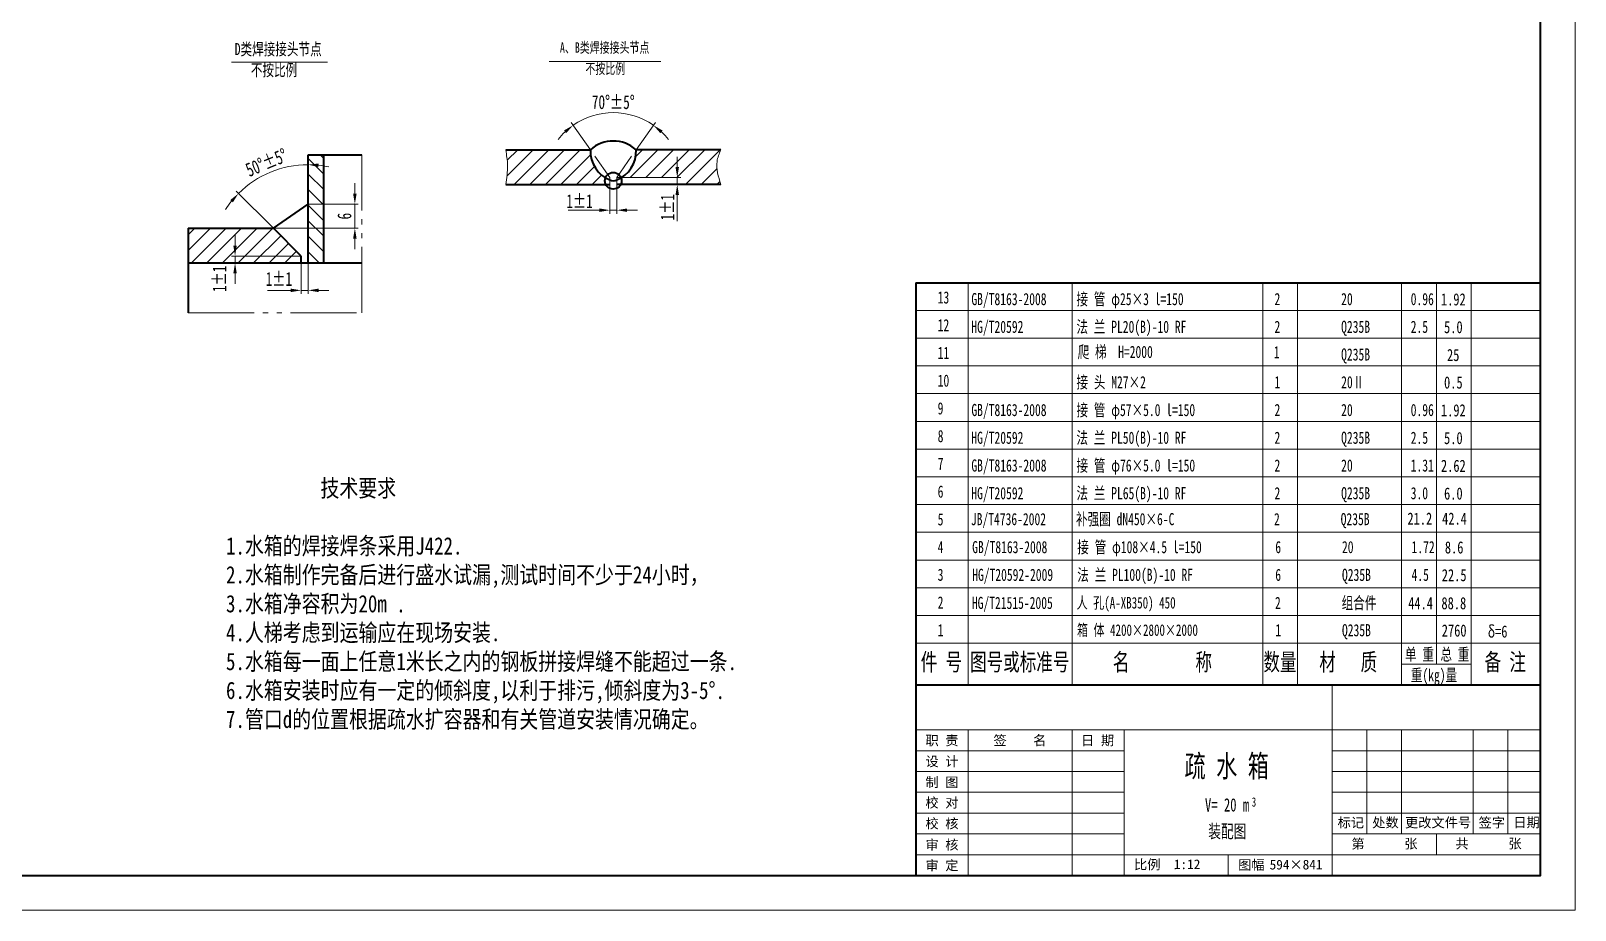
# Model space of a CAD drawing. Extents: x 588 to 33273, y -6111 to 4581.
# Drawn here: x 25260 to 33273, y -6111 to -1545 of the extents above; entities that cross this region are included whole.
import ezdxf
from ezdxf.enums import TextEntityAlignment as Align

# ---------------------------------------------------------------- set-up
doc = ezdxf.new("R2010")
doc.units = 0
doc.header["$LTSCALE"] = 10
doc.header["$PDMODE"] = 1
doc.linetypes.add('JXX-L', pattern=[2.9499999999999997, 1.9, -0.25, 0.15, -0.25, 0.15, -0.25])
doc.linetypes.add('XX-L', pattern=[1.25, 0.75, -0.5])
doc.layers.get('Defpoints').update_dxf_attribs({"linetype": 'CONTINUOUS'})
for name, color, linetype, lineweight in [('A 粗实线', 1, 'CONTINUOUS', 40), ('B 细实线', 7, 'CONTINUOUS', 18), ('C 文 字', 2, 'CONTINUOUS', 20), ('G 长虚线', 6, 'XX-L', 20), ('I 长双点线', 3, 'JXX-L', 18), ('J 标注尺寸', 2, 'CONTINUOUS', 18)]:
    doc.layers.add(name, color=color, linetype=linetype, lineweight=lineweight)
doc.styles.add('HZTXT', font='SIMFANG.TTF', dxfattribs={"width": 0.75})
doc.styles.add('PC_TEXTSTYLE', font='romans.shx', dxfattribs={"width": 0.8, "bigfont": 'hzfs.shx'})
doc.styles.get("Standard").update_dxf_attribs({"font": 'isocp.shx', "width": 0.7070000000000001, "bigfont": 'hztxt.shx'})
doc.styles.add('style2', font='SIMFANG.TTF', dxfattribs={"width": 0.7})
doc.styles.add('标题中文', font='SIMFANG.TTF', dxfattribs={"width": 0.7})
doc.dimstyles.new('通用标注4.0', dxfattribs={"dimscale": 12, "dimtxt": 5, "dimasz": 4, "dimexe": 1, "dimexo": 1, "dimgap": 1, "dimtad": 1, "dimdec": 0, "dimzin": 0, "dimdsep": 46, "dimtxsty": 'Standard', "dimcen": 1, "dimadec": 0, "dimazin": 0, "dimtfac": 0.375, "dimtdec": 0, "dimtmove": 2, "dimatfit": 3, "dimfxl": 0, "dimtzin": 0, "dimarcsym": 0})

# ---------------------------------------------------------------- blocks, each defined once
blk = doc.blocks.new('*D23')
at = {"layer": 'Defpoints', "color": 0}
for p in [(3237.529882554551, 4833.701037508146), (3244.866875172898, 4832.923096402701), (3234.866875172898, 4816.319008281709), (3242.866875172898, 4808.319008281709), (3244.866875172898, 4806.319008281708)]:
    blk.add_point(p, dxfattribs=at)
at = {"layer": 'J 标注尺寸', "color": 0, "lineweight": -2}
for p, q in [((3244.866875172898, 4832.923096402701), (3244.866875172899, 4835.666970911132)), ((3234.866875172898, 4816.319008281709), (3224.114731783625, 4827.071151670984))]:
    blk.add_line(p, q, dxfattribs=at)
for start, end in [(89.99999999999905, 134.9999999999966), (77.86737145388587, 83.93368572694246), (141.0663142730532, 147.1326285461097)]:
    blk.add_arc((3244.866875172898, 4806.319008281709), 28.34796262942333, start, end, dxfattribs=at)
at = {"layer": 'J 标注尺寸', "color": 0}
for points in [[(3247.836215487091, 4834.008929804123), (3247.889129342651, 4835.00752888478), (3244.866875172899, 4834.666970911132)], [(3222.443971294357, 4824.46779932445), (3223.187503222061, 4823.799098888917), (3224.821838564812, 4826.364044889798)]]:
    blk.add_solid(points, dxfattribs=at)
at = {"layer": 'J 标注尺寸', "color": 0, "insert": (3232.870529236219, 4835.280749340962), "char_height": 4, "attachment_point": 5, "rotation": 22.499999999999368, "style": 'style2'}
blk.add_mtext('{\\f仿宋_GB2312|b0|i0|c134|p49;50°±5°}', dxfattribs=at)
blk = doc.blocks.new('*D22')
at = {"layer": 'Defpoints', "color": 0}
for p in [(3244.866875172898, 4823.321083663805), (3258.347866930999, 4823.321083663805), (3234.866875172899, 4816.319008281709)]:
    blk.add_point(p, dxfattribs=at)
at = {"layer": 'J 标注尺寸', "color": 0, "lineweight": -2}
for p, q in [((3258.347866930999, 4826.321083663805), (3258.347866930999, 4829.321083663805)), ((3244.866875172898, 4823.321083663805), (3259.347866930999, 4823.321083663805)), ((3258.347866930999, 4816.319008281709), (3258.347866930999, 4823.321083663805)), ((3234.866875172899, 4816.319008281709), (3259.347866930999, 4816.319008281709)), ((3258.347866930999, 4813.319008281709), (3258.347866930999, 4810.319008281709))]:
    blk.add_line(p, q, dxfattribs=at)
at = {"layer": 'J 标注尺寸', "color": 0}
for points in [[(3257.847866930999, 4826.321083663805), (3258.847866930999, 4826.321083663805), (3258.347866930999, 4823.321083663805)], [(3257.847866930999, 4813.319008281709), (3258.847866930999, 4813.319008281709), (3258.347866930999, 4816.319008281709)]]:
    blk.add_solid(points, dxfattribs=at)
at = {"layer": 'J 标注尺寸', "color": 0, "insert": (3255.347866930998, 4819.820045972758), "char_height": 4, "attachment_point": 5, "rotation": 90, "style": 'style2'}
blk.add_mtext('6', dxfattribs=at)
blk = doc.blocks.new('*D20')
at = {"layer": 'Defpoints', "color": 0}
for p in [(3057.883918135711, 4137.645602098165), (3047.205497225733, 4127.329979971777), (3060.40881783709, 4127.329979971777), (3052.807157531412, 4119.329979971777), (3054.807157531412, 4119.329979971777)]:
    blk.add_point(p, dxfattribs=at)
at = {"layer": 'J 标注尺寸', "color": 0, "lineweight": -2}
for p, q in [((3047.205497225733, 4127.329979971777), (3041.670125989236, 4135.235309369756)), ((3060.40881783709, 4127.329979971777), (3065.944189073587, 4135.235309369756))]:
    blk.add_line(p, q, dxfattribs=at)
for start, end in [(54.99999999999565, 125.0000000000044), (133.5339302520783, 142.0678605041521), (37.93213949584797, 46.46606974792181)]:
    blk.add_arc((3053.807157531412, 4117.901831965035), 20.16026875055566, start, end, dxfattribs=at)
at = {"layer": 'J 标注尺寸', "color": 0}
for points in [[(3039.604619324006, 4132.904456170163), (3040.237553920406, 4132.130250902369), (3042.243702425587, 4134.416157325467)], [(3067.376761142417, 4132.130250902369), (3068.009695738817, 4132.904456170163), (3065.370612637236, 4134.416157325467)]]:
    blk.add_solid(points, dxfattribs=at)
at = {"layer": 'J 标注尺寸', "color": 0, "insert": (3053.807157531412, 4141.062100715591), "char_height": 4, "attachment_point": 5, "style": 'style2'}
blk.add_mtext('{\\f仿宋_GB2312|b0|i0|c134|p49;70°±5°}', dxfattribs=at)
blk = doc.blocks.new('D类焊接接头节点')
at = {"layer": 'J 标注尺寸'}
h = blk.add_hatch(dxfattribs=at)
h.set_pattern_fill('ANSI31', color=256, angle=90, style=0)
h.set_pattern_definition([(135, (-3239.866875172898, -4819.820045972758), (-2.245064030267288, -2.245064030267288), [])])
h.paths.add_polyline_path([(9.5, 17.6751788846459), (5, 17.6751788846459), (5, -13.50103769104862), (9.5, -13.50103769104862)])
h = blk.add_hatch(dxfattribs=at)
h.set_pattern_fill('ANSI31', color=256, style=0)
h.set_pattern_definition([(45, (-3239.866875172898, -4819.820045972758), (-2.245064030267288, 2.245064030267288), [])])
h.paths.add_polyline_path([(-29.53674107769621, -3.501037691048623), (-29.53674107769621, -13.50103769104862), (-16.05367463827133, -13.50103769104862), (-16.05367463827133, -11.50103769104862), (3.000000000000455, -11.50103769104862), (-4.999999999999544, -3.501037691048623)])
h.paths.add_polyline_path([(3, -13.50103769104862), (3, -11.50103769104862), (-16.05367463827133, -11.50103769104862), (-16.05367463827133, -13.50103769104862)])
at = {"layer": 'A 粗实线'}
for p, q in [((5, 17.6751788846459), (20.46345910245145, 17.6751788846459)), ((5, -13.50103769104862), (5, 17.6751788846459)), ((9.5, -13.50103769104862), (9.5, 17.6751788846459)), ((-4.999999999999545, -3.501037691048623), (5, 3.501037691047713)), ((-29.53674107769621, -3.501037691048623), (-29.53674107769621, -27.88196099332527)), ((-29.53674107769621, -3.501037691048623), (-4.999999999999545, -3.501037691048623)), ((3.000000000000455, -11.50103769104862), (-4.999999999999545, -3.501037691048623)), ((3, -13.50103769104862), (3, -11.50103769104862)), ((-29.53674107769621, -13.50103769104862), (5, -13.50103769104862)), ((5, -13.50103769104862), (20.46345910245145, -13.50103769104862))]:
    blk.add_line(p, q, dxfattribs=at)
at = {"layer": 'I 长双点线'}
for p, q in [((20.46345910245145, -27.88196099332527), (20.46345910245145, 17.6751788846459)), ((-29.53674107769621, -27.88196099332527), (20.46345910245191, -27.88196099332527))]:
    blk.add_line(p, q, dxfattribs=at)
at = {"layer": 'J 标注尺寸'}
for p, q in [((-17.09550206171116, 44.44535657877896), (10.60261358208663, 44.44535657877896)), ((-16.05367463827133, -8.501037691048623), (-16.05367463827133, -5.501037691048623)), ((3.000000000000455, -11.50103769104862), (-17.05367463827133, -11.50103769104862)), ((-16.05367463827133, -11.50103769104862), (-16.05367463827133, -13.50103769104862)), ((3.000000000000455, -13.50103769104862), (-17.05367463827133, -13.50103769104862)), ((-16.05367463827133, -16.50103769104862), (-16.05367463827133, -19.50103769104862)), ((3, -13.50103769104862), (3, -22.4067950646695)), ((5, -13.50103769104862), (5, -22.4067950646695)), ((0, -21.4067950646695), (-6.736571717381594, -21.4067950646695)), ((5, -21.4067950646695), (3, -21.4067950646695)), ((8, -21.4067950646695), (11, -21.4067950646695))]:
    blk.add_line(p, q, dxfattribs=at)
for points in [[(-16.55367463827133, -8.501037691048623), (-15.55367463827133, -8.501037691048623), (-16.05367463827133, -11.50103769104862)], [(-16.55367463827133, -16.50103769104862), (-15.55367463827133, -16.50103769104862), (-16.05367463827133, -13.50103769104862)], [(0, -20.9067950646695), (0, -21.9067950646695), (3, -21.4067950646695)], [(8, -20.9067950646695), (8, -21.9067950646695), (5, -21.4067950646695)]]:
    blk.add_solid(points, dxfattribs=at)
at = {"layer": 'J 标注尺寸', "char_height": 3.5, "width": 51, "attachment_point": 1, "style": 'style2'}
for s, insert in [('D{\\f仿宋_GB2312|b0|i0|c134|p49;类焊接接头节点}', (-16.14644854581275, 49.94362858592831)), ('{\\f仿宋_GB2312|b0|i0|c134|p49;不按比例}', (-11.5092115260486, 43.93366311076716))]:
    blk.add_mtext(s, dxfattribs=dict(at, insert=insert))
at = {"layer": 'J 标注尺寸', "insert": (-20.55367463827179, -18.07682058142836), "char_height": 4, "attachment_point": 5, "rotation": 90, "style": 'style2'}
blk.add_mtext('{\\f仿宋_GB2312|b0|i0|c134|p49;1±1}', dxfattribs=at)
at = {"layer": 'J 标注尺寸', "insert": (-3.407385127946327, -18.11277421253726), "char_height": 4, "attachment_point": 5, "style": 'style2'}
blk.add_mtext('{\\f仿宋_GB2312|b0|i0|c134|p49;1±1}', dxfattribs=at)
at = {"layer": 'J 标注尺寸'}
dim = blk.add_angular_dim_2l(base=(-2.336992618347722, 13.8809915353886), line1=((5, -13.50103769104862), (5, 13.10305042994332)), line2=((3.000000000000455, -11.50103769104862), (-4.999999999999545, -3.501037691048623)), text='{\\f仿宋_GB2312|b0|i0|c134|p49;50°±5°}', dimstyle='通用标注4.0', dxfattribs=at)
dim.commit()
dim.dimension.update_dxf_attribs({"geometry": '*D23', "text_midpoint": (-6.996345936679973, 15.46070336820412), "insert": (-3239.866875172898, -4819.820045972758)})
dim = blk.add_linear_dim(base=(18.48099175810057, 3.501037691047713), p1=(-4.999999999999545, -3.501037691048623), p2=(5, 3.501037691047713), angle=90, text='6', dimstyle='通用标注4.0', dxfattribs=at)
dim.commit()
dim.dimension.update_dxf_attribs({"geometry": '*D22', "text_midpoint": (15.48099175810012, 0), "insert": (-3239.866875172898, -4819.820045972758)})
blk = doc.blocks.new('A、B类焊接接头节点')
at = {"layer": 'J 标注尺寸'}
h = blk.add_hatch(dxfattribs=at)
h.set_pattern_fill('ANSI31', color=256, style=0)
h.set_pattern_definition([(45, (-3052.83468107322, -4119.501599075016), (-2.245064030267288, 2.245064030267288), [])])
edge = h.paths.add_edge_path()
edge.add_arc((0.9724764581915222, -1.109201533366104), 2.410373919064113, 180, 206.1529425672991, ccw=False)
edge.add_arc((0.9724764581915228, -1.109201533366103), 2.410373919064114, 158.9896631412668, 180, ccw=False)
edge.add_arc((3.425507529766036, 7.49942255827591), 9.060664960463033, 177.919350547366, 238.729860753278, ccw=False)
edge.add_line((-5.629183847487184, 7.828380896760791), (-30.02752354180847, 7.828380896760791))
edge.add_spline(control_points=[(-30.02752354180848, 7.828380896760791), (-29.77489933522884, 6.322001552556685), (-29.2168478361109, 2.994381992039052), (-29.74077360850242, -0.3443157079173034), (-30.02752354180848, -2.171619103239209)], knot_values=[0, 0, 0, 0, 4.553085131909655, 10.0578484456397, 10.0578484456397, 10.0578484456397, 10.0578484456397], degree=3, periodic=0)
edge.add_line((-30.02752354180847, -2.171619103239209), (-1.191125015492904, -2.171619103239209))
edge = h.paths.add_edge_path()
edge.add_line((19.42080517950308, -0.171619103239209), (19.42080517950308, -2.171619103239209))
edge.add_line((19.42080517950308, -2.171619103239209), (20.42080517950308, -2.171619103239209))
edge.add_line((20.42080517950308, -2.171619103239209), (31.97247645819152, -2.171619103239209))
edge.add_spline(control_points=[(31.97247645819152, -2.171619103239209), (31.25895520104405, 0.07102048241540615), (30.17200279387998, 3.487376297477567), (31.51208168879566, 6.718353101825414), (31.97247645819152, 7.828380896760791)], knot_values=[0, 0, 0, 0, 6.737565344485811, 10.26376270678672, 10.26376270678672, 10.26376270678672, 10.26376270678672], degree=3, periodic=0)
edge.add_line((31.97247645819152, 7.828380896760791), (7.574136763870229, 7.828380896760791))
edge.add_arc((-1.480554613382994, 7.499422558275914), 9.060664960463034, -57.84712910257002, 2.0806494526340202, ccw=False)
edge.add_line((3.341350544649661, -0.1716191032392089), (19.42080517950308, -0.171619103239209))
at = {"layer": 'A 粗实线'}
for p, q in [((-30.02752354180848, 7.828380896760791), (-5.629183847487184, 7.828380896760791)), ((31.97247645819152, 7.828380896760791), (7.574136763870229, 7.828380896760791)), ((-30.02752354180848, -2.171619103239209), (-0.0275235418084776, -2.171619103239209)), ((31.97247645819152, -2.171619103239209), (1.972476458191522, -2.171619103239209))]:
    blk.add_line(p, q, dxfattribs=at)
blk.add_circle((0.9724764581915224, -1.109201533366104), 2.410373919064114, dxfattribs=at)
for centre, radius, start, end in [((0.9724764581915224, 0.431326579285269), 9.914551496021247, 48.25199659378093, 131.7480034062191), ((3.425507529766037, 7.49942255827591), 9.060664960463033, 177.9193505474088, 247.5980844388618), ((-1.480554613382992, 7.49942255827591), 9.060664960463033, 292.4019155611382, 2.080649452591131), ((0.9724764581915224, 1.164279305239688), 2.273480838605612, 243.9054237838305, 296.0945762161695)]:
    blk.add_arc(centre, radius, start, end, dxfattribs=at)
at = {"layer": 'G 长虚线'}
for p, q in [((-0.0275235418084776, -0.1716191032392089), (-5.629183847487184, 7.828380896760791)), ((1.972476458191522, -0.1716191032392089), (7.574136763870229, 7.828380896760791)), ((-0.0275235418084776, -2.171619103239209), (-0.0275235418084776, -0.1716191032392089)), ((1.972476458191522, -2.171619103239209), (1.972476458191522, -0.1716191032392089))]:
    blk.add_line(p, q, dxfattribs=at)
at = {"layer": 'J 标注尺寸'}
for p, q in [((-17.45923061490248, 33.33245176859782), (14.67352537791157, 33.33245176859782)), ((19.42080517950308, 2.828380896760791), (19.42080517950308, 5.828380896760791)), ((-0.0275235418084776, -2.171619103239209), (-0.0275235418084776, -10.59177609030485)), ((1.972476458191522, -0.1716191032392089), (20.42080517950308, -0.1716191032392089)), ((1.972476458191522, -2.171619103239209), (20.42080517950308, -2.171619103239209)), ((1.972476458191522, -2.171619103239209), (1.972476458191522, -10.59177609030485)), ((19.42080517950308, -0.1716191032392089), (19.42080517950308, -2.171619103239209)), ((19.42080517950308, -5.171619103239209), (19.42080517950308, -12.78566047887034)), ((-3.027523541808478, -9.591776090304847), (-12.06837029403323, -9.591776090304847)), ((1.972476458191522, -9.591776090304847), (-0.0275235418084776, -9.591776090304847)), ((4.972476458191522, -9.591776090304847), (7.972476458191522, -9.591776090304847))]:
    blk.add_line(p, q, dxfattribs=at)
for points in [[(-30.02752354180848, 7.828380896760791), (-29.49137839366449, 3.30697264284936), (-30.02752354180848, -2.171619103239209)], [(31.97247645819152, 7.828380896760791), (30.87775968063943, 4.476416843426705), (31.97247645819152, -2.171619103239209)]]:
    blk.add_spline(points, degree=3, dxfattribs=at)
for points in [[(18.92080517950308, 2.828380896760791), (19.92080517950308, 2.828380896760791), (19.42080517950308, -0.1716191032392089)], [(18.92080517950308, -5.171619103239209), (19.92080517950308, -5.171619103239209), (19.42080517950308, -2.171619103239209)], [(-3.027523541808478, -9.091776090304847), (-3.027523541808478, -10.09177609030485), (-0.0275235418084776, -9.591776090304847)], [(4.972476458191522, -9.091776090304847), (4.972476458191522, -10.09177609030485), (1.972476458191522, -9.591776090304847)]]:
    blk.add_solid(points, dxfattribs=at)
at = {"layer": 'J 标注尺寸', "char_height": 3, "width": 62.1, "attachment_point": 1, "style": '标题中文'}
for s, insert in [('A、B类焊接接头节点', (-14.39898569278739, 38.83549824427791)), ('不按比例', (-7.054353004084987, 32.72100108746417))]:
    blk.add_mtext(s, dxfattribs=dict(at, insert=insert))
at = {"layer": 'J 标注尺寸', "insert": (-8.743528309725662, -6.985362863139017), "char_height": 4, "attachment_point": 5, "style": 'style2'}
blk.add_mtext('{\\f仿宋_GB2312|b0|i0|c134|p49;1±1}', dxfattribs=at)
at = {"layer": 'J 标注尺寸', "insert": (16.61660408829994, -8.731458114535599), "char_height": 4, "attachment_point": 5, "rotation": 90, "style": 'style2'}
blk.add_mtext('{\\f仿宋_GB2312|b0|i0|c134|p49;1±1}', dxfattribs=at)
at = {"layer": 'J 标注尺寸'}
dim = blk.add_angular_dim_2l(base=(5.049237062490647, 18.1440030231488), line1=((-0.0275235418084776, -0.1716191032392089), (-5.629183847487184, 7.828380896760791)), line2=((1.972476458191522, -0.1716191032392089), (7.574136763870229, 7.828380896760791)), text='{\\f仿宋_GB2312|b0|i0|c134|p49;70°±5°}', dimstyle='通用标注4.0', dxfattribs=at)
dim.commit()
dim.dimension.update_dxf_attribs({"geometry": '*D20', "text_midpoint": (0.9724764581915224, 21.56050164057433), "insert": (-3052.83468107322, -4119.501599075016)})

msp = doc.modelspace()

# ---------------------------------------------------------------- linework, layer by layer
at = {"layer": 'A 粗实线'}
for p, q in [((29852.68820529431, -2852.838213576673), (29852.68820529432, -4940.838213576681)), ((29852.68820529432, -2852.838213576673), (33092.68820529431, -2852.838213576673)), ((29852.68820529432, -4940.838213576681), (33092.68820529432, -4940.838213576681))]:
    msp.add_line(p, q, dxfattribs=at)
at = {"layer": 'A 粗实线', "color": 1}
msp.add_line((29852.68820529432, -4940.838213576681), (29852.68820529432, -5930.838213576681), dxfattribs=at)
at = {"layer": 'A 粗实线', "color": 5}
msp.add_lwpolyline([(18584.68820529432, -5930.838213576681), (33092.68820529432, -5930.838213576681), (33092.68820529432, 4401.161786423319), (18584.68820529432, 4401.161786423319)], close=True, dxfattribs=at)
at = {"layer": 'B 细实线'}
for p, q in [((30122.68820529432, -4940.838213576681), (30122.68820529431, -2852.838213576673)), ((30662.68820529432, -4940.838213576681), (30662.68820529431, -2852.838213576673)), ((31652.68820529432, -4940.838213576681), (31652.68820529432, -2852.838213576673)), ((31832.68820529432, -4940.838213576681), (31832.68820529429, -2852.838213576673)), ((32372.68820529432, -4940.838213576681), (32372.6882052943, -2852.838213576673)), ((32552.68820529432, -4832.838213576681), (32552.68820529434, -2852.838213576673)), ((32732.68820529432, -4940.838213576681), (32732.6882052943, -2852.838213576673)), ((29852.68820529431, -2996.838213576677), (33092.68820529431, -2996.838213576677)), ((29852.68820529432, -3140.838213576681), (33092.68820529432, -3140.838213576681)), ((29852.68820529431, -3140.838213576677), (33092.68820529431, -3140.838213576677)), ((29852.68820529431, -3140.838213576677), (33092.68820529431, -3140.838213576677)), ((29852.68820529432, -3284.838213576681), (33092.68820529432, -3284.838213576681)), ((29852.68820529432, -3284.838213576681), (33092.68820529432, -3284.838213576681)), ((29852.68820529432, -3428.838213576681), (33092.68820529432, -3428.838213576681)), ((29852.68820529432, -3572.838213576681), (33092.68820529432, -3572.838213576681)), ((29852.68820529432, -3716.838213576681), (33092.68820529432, -3716.838213576681)), ((29852.68820529432, -3860.838213576681), (33092.68820529432, -3860.838213576681)), ((29852.68820529432, -4004.838213576681), (33092.68820529432, -4004.838213576681)), ((29852.68820529432, -4148.838213576681), (33092.68820529432, -4148.838213576681)), ((29852.68820529432, -4292.838213576681), (33092.68820529432, -4292.838213576681)), ((29852.68820529432, -4436.838213576681), (33092.68820529432, -4436.838213576681)), ((29852.68820529432, -4580.838213576681), (33092.68820529432, -4580.838213576681)), ((29852.68820529432, -4724.838213576681), (33092.68820529432, -4724.838213576681)), ((32372.68820529432, -4832.838213576681), (32732.68820529432, -4832.838213576681)), ((32012.68820529432, -4940.838213576681), (32012.68820529432, -5930.838213576681)), ((29852.68820529432, -5174.838213576681), (33092.68820529432, -5174.838213576681)), ((30122.68820529432, -5174.838213576681), (30122.68820529432, -5930.838213576681)), ((30662.68820529432, -5174.838213576681), (30662.68820529432, -5930.838213576681)), ((30932.68820529432, -5174.838213576681), (30932.68820529432, -5930.838213576681)), ((32192.68820529432, -5174.838213576681), (32192.68820529432, -5714.838213576681)), ((32372.68820529432, -5174.838213576681), (32372.68820529432, -5714.838213576681)), ((32744.32286903868, -5174.838213576681), (32744.32286903868, -5714.838213576681)), ((32924.32286903868, -5174.838213576681), (32924.32286903868, -5714.838213576681)), ((29852.68820529432, -5282.838213576681), (30932.68820529432, -5282.838213576681)), ((32012.68820529432, -5282.838213576681), (33092.68820529432, -5282.838213576681)), ((29852.68820529432, -5390.838213576681), (30932.68820529432, -5390.838213576681)), ((32012.68820529432, -5390.838213576681), (33092.68820529432, -5390.838213576681)), ((29852.68820529432, -5498.838213576681), (30932.68820529432, -5498.838213576681)), ((32012.68820529432, -5498.838213576681), (33092.68820529432, -5498.838213576681)), ((29852.68820529432, -5606.838213576681), (30932.68820529432, -5606.838213576681)), ((32012.68820529432, -5606.838213576681), (33092.68820529432, -5606.838213576681)), ((29852.68820529432, -5714.838213576681), (30932.68820529432, -5714.838213576681)), ((32012.68820529432, -5714.838213576681), (33092.68820529432, -5714.838213576681)), ((32552.68820529432, -5822.838213576681), (32552.68820529432, -5714.838213576681)), ((29852.68820529432, -5822.838213576681), (33092.68820529432, -5822.838213576681)), ((31472.68820529432, -5822.838213576681), (31472.68820529432, -5930.838213576681))]:
    msp.add_line(p, q, dxfattribs=at)
msp.add_lwpolyline([(18134.68820529432, -6110.838213576681), (33272.68820529432, -6110.838213576681), (33272.68820529432, 4581.161786423319), (18134.68820529432, 4581.161786423319)], close=True, dxfattribs=at)

# ---------------------------------------------------------------- block references
at = {"layer": 'J 标注尺寸', "xscale": 18, "yscale": 17.99999999999818, "zscale": 1.19999999999988}
for name, p in [('D类焊接接头节点', (26608.67423202144, -2507.35364445837)), ('A、B类焊接接头节点', (28264.56020236939, -2303.812753508184))]:
    msp.add_blockref(name, p, dxfattribs=at)

# ---------------------------------------------------------------- texts
at = {"layer": 'C 文 字', "style": 'HZTXT', "width": 0.75}
for s, p in [('1.92', (32640.84668440829, -2939.997595103461)), ('5.0', (32640.84668440829, -3083.997595103461)), ('25', (32640.14324242684, -3228.749084423904)), ('0.5', (32640.84668440829, -3371.55675364429)), ('1.92', (32640.84668440829, -3515.997595103465)), ('5.0', (32640.84668440829, -3659.997595103465)), ('2.62', (32640.84668440829, -3803.997595103465)), ('6.0', (32640.84668440829, -3947.997595103465)), ('21.2', (32466.87485373277, -4078.391039059177)), ('42.4', (32646.87485373278, -4078.391039059177)), ('8.6', (32645.09802303793, -4227.894946578825)), ('22.5', (32645.09802303793, -4371.894946578825)), ('88.8', (32643.33068203249, -4517.584460192113)), ('44.4', (32470.72466222768, -4517.584460192113)), ('2760', (32645.09802303793, -4659.45410511965)), ('δ=6', (32870.51954127345, -4661.346631905726))]:
    msp.add_text(s, height=63, dxfattribs=at).set_placement(p, align=Align.MIDDLE)
at = {"layer": 'C 文 字', "style": '标题中文', "oblique": 0.5}
msp.add_text('职 责', height=50.40000000000001, rotation=0.09586793858517763, dxfattribs=at).set_placement((29987.43228798897, -5229.850698081547), align=Align.MIDDLE_CENTER)
for s, p in [('签    名', (30391.63692639017, -5227.962332450683)), ('日 期', (30794.65895175804, -5229.032097330666)), ('设 计', (29987.43228798897, -5337.850698081547)), ('制 图', (29987.43228798897, -5445.850698081547)), ('校 对', (29987.43228798897, -5551.939615103525)), ('校 核', (29987.43228798897, -5659.939615103525)), ('标记', (32108.59596307707, -5655.149849074776)), ('处数', (32288.59596307707, -5655.149849074776)), ('更改文件号', (32561.50462901316, -5655.149849074776)), ('签字', (32840.23062682143, -5655.149849074776)), ('日期', (33020.23062682143, -5655.149849074776)), ('审 核', (29987.43228798897, -5769.850642673387)), ('第      张', (32283.26427765384, -5764.881236415578)), ('共      张', (32823.26427765384, -5764.881236415578)), ('审 定', (29987.43228798897, -5877.850698081547)), ('比例', (31052.62905381907, -5873.208130646424)), ('1:12', (31259.31083567363, -5873.208130646424)), ('图幅', (31592.62905381907, -5874.831091172608)), ('594×841', (31824.65848172838, -5874.831091172608))]:
    msp.add_text(s, height=50.40000000000001, rotation=0.09586793858517763, dxfattribs=at).set_placement(p, align=Align.MIDDLE)
at = {"layer": 'C 文 字', "insert": (26272.79674827577, -3874.456048925629), "char_height": 90, "width": 43965, "attachment_point": 1, "style": 'PC_TEXTSTYLE'}
msp.add_mtext('{\\fKaiTi_GB2312|b0|i0|c134|p49;          技术要求\\P\\P1.水箱的焊接焊条采用J422.\\P2.水箱制作完备后进行盛水试漏,测试时间不少于24小时，\\P3.水箱净容积为20m .\\P4.人梯考虑到运输应在现场安装.\\P5.水箱每一面上任意1米长之内的钢板拼接焊缝不能超过一条.\\P6.水箱安装时应有一定的倾斜度,以利于排污,倾斜度为3-5°.\\P7.管口d的位置根据疏水扩容器和有关管道安装情况确定。}', dxfattribs=at)
at = {"layer": 'J 标注尺寸', "style": '标题中文'}
for s, height, width, p in [('13', 63, 0.699999988079071, (29965.30460345268, -2960.838213576673)), ('GB/T8163-2008', 63, 0.7, (30140.09484313763, -2969.381703560492)), ('接 管 φ25×3 l=150', 63, 0.699999988079071, (30685.44532702607, -2969.381703560492)), ('2', 63, 0.699999988079071, (31712.89884463323, -2969.381703560492)), ('20', 63, 0.7, (32058.76417114458, -2969.381703560492)), ('0.96', 63, 0.699999988079071, (32419.72219420526, -2969.381703560492)), ('12', 63, 0.699999988079071, (29965.30460345267, -3104.838213576677)), ('法 兰 PL20(B)-10 RF', 63, 0.699999988079071, (30685.44532702607, -3113.381703560492)), ('HG/T20592', 63, 0.7, (30140.09484313763, -3113.381703560492)), ('2', 63, 0.699999988079071, (31712.89884463323, -3113.381703560492)), ('Q235B', 63, 0.7, (32058.76417114459, -3113.381703560492)), ('2.5', 63, 0.699999988079071, (32419.72219420526, -3113.381703560492)), ('11', 63, 0.699999988079071, (29965.30460345267, -3248.838213576681)), ('爬 梯  H=2000', 63, 0.699999988079071, (30691.31887840269, -3243.677594697736)), ('1', 63, 0.7, (31709.56470977369, -3244.991706203451)), ('Q235B', 63, 0.699999988079071, (32058.76417114458, -3256.940862101321)), ('10', 63, 0.7, (29965.30460345267, -3392.838213576681)), ('接 头 M27×2', 63, 0.7, (30685.44532702607, -3400.940862101321)), ('1', 63, 0.699999988079071, (31712.89884463323, -3400.940862101321)), ('20Ⅱ', 63, 0.7, (32058.76417114458, -3400.940862101321)), ('9', 63, 0.7, (29965.30460345267, -3536.838213576681)), ('GB/T8163-2008', 63, 0.7, (30140.09484313763, -3545.381703560495)), ('接 管 φ57×5.0 l=150', 63, 0.699999988079071, (30685.44532702607, -3545.381703560495)), ('2', 63, 0.699999988079071, (31712.89884463323, -3545.381703560495)), ('20', 63, 0.7, (32058.76417114458, -3545.381703560495)), ('0.96', 63, 0.699999988079071, (32419.72219420526, -3545.381703560495)), ('8', 63, 0.7, (29965.30460345267, -3680.838213576681)), ('HG/T20592', 63, 0.7, (30140.09484313763, -3689.381703560495)), ('法 兰 PL50(B)-10 RF', 63, 0.699999988079071, (30685.44532702607, -3689.381703560495)), ('2', 63, 0.699999988079071, (31712.89884463323, -3689.381703560495)), ('Q235B', 63, 0.7, (32058.76417114459, -3689.381703560495)), ('2.5', 63, 0.699999988079071, (32419.72219420526, -3689.381703560495)), ('7', 63, 0.7, (29965.30460345267, -3824.838213576681)), ('GB/T8163-2008', 63, 0.7, (30140.09484313763, -3833.381703560495)), ('接 管 φ76×5.0 l=150', 63, 0.699999988079071, (30685.44532702607, -3833.381703560495)), ('2', 63, 0.699999988079071, (31712.89884463323, -3833.381703560495)), ('20', 63, 0.7, (32058.76417114458, -3833.381703560495)), ('1.31', 63, 0.699999988079071, (32419.72219420526, -3833.381703560495)), ('6', 63, 0.7, (29965.30460345267, -3968.838213576681)), ('HG/T20592', 63, 0.7, (30140.09484313763, -3977.381703560495)), ('法 兰 PL65(B)-10 RF', 63, 0.699999988079071, (30685.44532702607, -3977.381703560495)), ('2', 63, 0.699999988079071, (31712.89884463323, -3977.381703560495)), ('Q235B', 63, 0.7, (32058.76417114458, -3977.381703560495)), ('3.0', 63, 0.699999988079071, (32419.72219420526, -3977.381703560495)), ('5', 63, 0.7, (29965.30460345267, -4112.838213576681)), ('JB/T4736-2002', 63, 0.7, (30137.6012607292, -4111.953581848706)), ('补强圈 dN450×6-C', 63, 0.7, (30682.95174461763, -4111.953581848706)), ('2', 63, 0.699999988079071, (31710.40526222479, -4111.953581848706)), ('Q235B', 63, 0.699999988079071, (32056.27058873614, -4111.953581848706)), ('4', 63, 0.7, (29965.30460345267, -4256.838213576681)), ('GB/T8163-2008', 63, 0.7, (30144.34618176727, -4257.279055035855)), ('接 管 φ108×4.5 l=150', 63, 0.699999988079071, (30689.6966656557, -4257.279055035855)), ('6', 63, 0.699999988079071, (31717.15018326286, -4257.279055035855)), ('20', 63, 0.7, (32063.01550977422, -4257.279055035855)), ('1.72', 63, 0.699999988079071, (32423.9735328349, -4257.279055035855)), ('3', 63, 0.7, (29965.30460345267, -4400.838213576681)), ('HG/T20592-2009', 63, 0.7, (30144.34618176727, -4401.279055035855)), ('法 兰 PL100(B)-10 RF', 63, 0.699999988079071, (30689.6966656557, -4401.279055035855)), ('6', 63, 0.699999988079071, (31717.15018326286, -4401.279055035855)), ('Q235B', 63, 0.7, (32063.01550977422, -4401.279055035855)), ('4.5', 63, 0.699999988079071, (32423.9735328349, -4401.279055035855)), ('2', 63, 0.7, (29965.30460345267, -4544.838213576681)), ('HG/T21515-2005', 63, 0.699999988079071, (30142.57884076183, -4546.968568649143)), ('人 孔(A-XB350) 450', 59.85000228881836, 0.699999988079071, (30686.57890163219, -4544.728675511033)), ('2', 63, 0.699999988079071, (31715.38284225742, -4546.968568649143)), ('组合件', 63, 0.7, (32061.24816876878, -4546.968568649143)), ('1', 63, 0.7, (29965.30460345267, -4688.838213576681)), ('箱 体 4200×2800×2000', 59.85000228881836, 0.699999988079071, (30688.34624263763, -4686.59832043857)), ('1', 63, 0.7, (31717.15018326286, -4688.838213576681)), ('Q235B', 63, 0.699999988079071, (32063.01550977422, -4688.838213576681)), ('件 号', 89.964, 0.7, (29877.37128115271, -4867.263869628536)), ('图号或标准号', 89.964, 0.7, (30133.18810570311, -4867.263869628536)), ('名        称', 89.964, 0.7, (30874.189899457, -4867.263869628536)), ('数量', 89.964, 0.7, (31655.54706762758, -4867.263869628536)), ('材   质', 89.964, 0.7, (31945.30546612014, -4867.263869628536)), ('单 重', 63, 0.7, (32390.52999881331, -4813.998452944117)), ('总 重', 63, 0.7, (32573.67333475434, -4813.998452944117)), ('备 注', 89.964, 0.7, (32802.99246663404, -4867.263869628536)), ('重(kg)量', 63, 0.7, (32420.39178804422, -4921.998452944117)), ('疏 水 箱', 114.7041, 0.7, (31246.11434258139, -5420.000077019689)), ('3', 48.19500000000001, 0.7, (31594.87944817459, -5573.312892718088)), ('V= 20 m', 68.82245999999998, 0.7, (31352.11572599662, -5598.70662926658)), ('装配图', 68.82254791259766, 0.699999988079071, (31369.33276163914, -5735.796546366448))]:
    msp.add_text(s, height=height, dxfattribs=dict(at, width=width)).set_placement(p)

doc.saveas('drawing.dxf')
